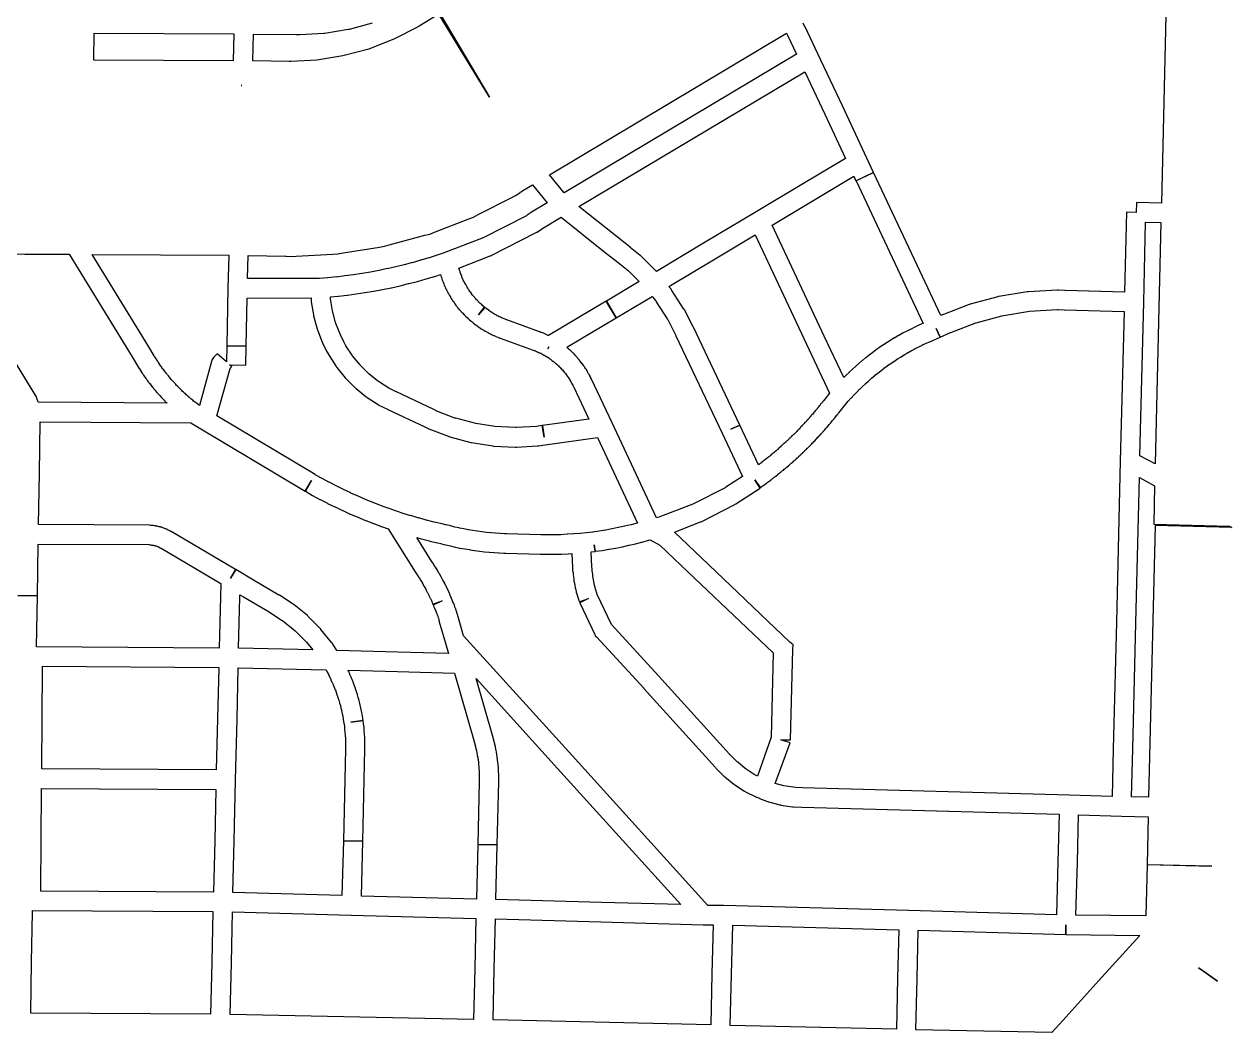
# Model space of a CAD drawing. Extents: x 0 to 1129, y 203 to 1017.
# Drawn here: x 196.5 to 266.6, y 588.2 to 646.6 of the extents above; entities that cross this region are included whole.
import ezdxf

# ---------------------------------------------------------------- set-up
doc = ezdxf.new("R2010")
doc.units = 0
doc.layers.get('0').update_dxf_attribs({"linetype": 'CONTINUOUS'})

msp = doc.modelspace()

# ---------------------------------------------------------------- linework, layer by layer
at = {"color": 1}
for points in [[(262.925154, 652.166336), (262.55122, 636.206692), (261.097776, 636.241958), (261.083778, 635.67047), (260.512289, 635.691693), (260.406444, 631.042093), (256.956289, 631.133804), (256.942065, 631.133804), (256.554021, 631.155027), (256.525799, 631.155027), (256.49051, 631.155027), (256.49051, 631.148028), (254.825398, 631.063361), (254.790132, 631.056362), (254.76191, 631.056362), (253.11091, 630.788274), (253.075621, 630.781274), (253.054398, 630.774275), (251.438664, 630.343898), (251.410442, 630.3299), (251.38222, 630.3229), (249.900575, 629.751412), (249.893576, 629.744413), (249.886577, 629.744413), (249.752533, 629.680901), (248.524866, 632.270279), (245.836711, 637.978235), (244.827755, 637.498457), (247.515911, 631.783457), (248.715378, 629.222279), (248.644799, 629.194057), (248.433155, 629.095302), (248.426156, 629.095302), (248.200378, 628.989457), (248.193379, 628.989457), (247.974668, 628.876568), (247.967669, 628.876568), (247.741892, 628.763679), (247.734892, 628.763679), (247.516159, 628.65079), (247.516159, 628.636792), (247.50916, 628.636792), (247.297493, 628.516836), (247.283495, 628.516836), (247.071828, 628.389859), (247.064829, 628.389859), (247.064829, 628.38286), (246.853185, 628.262904), (246.846186, 628.248906), (246.634519, 628.121883), (246.422853, 627.987839), (246.422853, 627.98084), (246.415854, 627.98084), (246.211254, 627.839729), (246.204255, 627.839729), (245.999632, 627.698618), (245.999632, 627.684619), (245.79501, 627.543508), (245.79501, 627.536509), (245.788011, 627.536509), (245.590455, 627.388331), (245.583456, 627.388331), (245.583456, 627.381332), (245.392945, 627.22611), (245.378946, 627.22611), (245.195502, 627.070888), (245.188503, 627.063889), (245.181504, 627.063889), (244.991015, 626.901599), (244.991015, 626.8946), (244.800504, 626.732311), (244.800504, 626.725312), (244.617059, 626.570067), (244.603061, 626.556069), (244.426684, 626.39378), (244.419684, 626.379782), (244.243284, 626.217515), (244.236285, 626.203291), (244.116352, 626.083358), (242.980396, 628.489291), (239.946507, 634.938092), (242.366574, 636.384469), (244.694885, 637.767358), (244.814841, 637.506314), (245.837908, 637.979025), (245.449841, 638.818625), (244.031685, 641.852536), (242.598222, 644.877778), (241.864444, 646.444111), (241.857445, 646.444111), (241.758645, 646.655778)], [(220.655444, 647.213268), (223.548222, 642.359046), (220.613111, 647.185046), (219.470111, 646.47949), (219.385444, 646.437135), (219.364289, 646.415911), (218.030789, 645.738578), (216.549122, 645.152978), (215.039234, 644.7508), (213.522289, 644.503867), (212.033567, 644.426245), (211.927734, 644.426245), (209.804011, 644.461511), (209.839289, 646.0208), (212.351067, 646.006802), (212.379289, 646.006802), (212.485122, 646.006802), (212.513345, 645.992804), (212.5345, 646.006802), (213.924444, 646.077358), (213.959722, 646.077358), (213.980878, 646.084357), (215.349655, 646.303068), (215.384933, 646.303068), (215.413155, 646.310067), (216.753711, 646.684)], [(200.603556, 646.077154), (208.710389, 646.027777), (208.675111, 644.468488), (200.582389, 644.517865), (200.603556, 646.077154)], [(240.792, 646.077154), (240.848444, 645.964266), (241.363489, 644.856532), (227.873266, 636.813199), (227.0266, 637.857421), (240.792, 646.077154)], [(241.850333, 643.833714), (243.007444, 641.364269), (244.213933, 638.803114), (241.779778, 637.349647), (238.929333, 635.649269), (236.057711, 633.941825), (233.235489, 632.241425), (232.346511, 633.12338), (232.325288, 633.151602), (232.297066, 633.172826), (231.71851, 633.638515), (231.71851, 633.645514), (230.878911, 634.301669), (228.734022, 636.009136), (241.850333, 643.833714)], [(209.133722, 643.043604), (209.161944, 643.043604), (209.161944, 643.036605), (209.133722, 643.036605), (209.133722, 643.043604)], [(226.045889, 637.272453), (226.892556, 636.235298), (225.975333, 635.677898), (225.968334, 635.670899), (225.961335, 635.656675), (225.728502, 635.508519), (225.686168, 635.480297), (223.181446, 634.196186), (223.174402, 634.196186), (220.86018, 633.307186), (220.514458, 633.180186), (220.507413, 633.180186), (220.041747, 633.032008), (220.034702, 633.032008), (219.554925, 632.890897), (219.54788, 632.890897), (219.082214, 632.749786), (219.082214, 632.756785), (218.59538, 632.622741), (218.588336, 632.622741), (218.108558, 632.509852), (218.101514, 632.509852), (217.614681, 632.396963), (217.614681, 632.403962), (217.134903, 632.298117), (217.120792, 632.298117), (216.641014, 632.199362), (216.641014, 632.206361), (216.147125, 632.121695), (216.133014, 632.121695), (215.653236, 632.044072), (215.653236, 632.051071), (215.159347, 631.980516), (215.145236, 631.980516), (214.665458, 631.917027), (214.665458, 631.924026), (214.157458, 631.874626), (214.150414, 631.874626), (213.684747, 631.839359), (209.507859, 631.825361), (209.536081, 633.172961), (211.709192, 633.137695), (211.765636, 633.137695), (212.026692, 633.116471), (212.323025, 633.137695), (214.460859, 633.250583), (214.750136, 633.264582), (215.04647, 633.321026), (217.156081, 633.652626), (217.445359, 633.702026), (217.727581, 633.779649), (219.794859, 634.344093), (220.084136, 634.414626), (220.359303, 634.527515), (222.34897, 635.296582), (222.624136, 635.402404), (222.892247, 635.543515), (224.797247, 636.510137), (225.051247, 636.651248), (225.298192, 636.813515), (225.33347, 636.841737), (225.375803, 636.86296), (225.481636, 636.933516), (226.045889, 637.272453)], [(227.703933, 635.389015), (230.1734, 633.420504), (231.013, 632.757282), (231.019999, 632.757282), (231.591488, 632.291615), (232.240599, 631.649548), (230.335599, 630.513615), (230.90711, 629.547015), (232.981421, 630.781726), (233.19311, 630.527726), (233.228377, 630.471282), (233.863377, 629.497615), (233.891599, 629.448215), (234.357266, 628.523948), (234.364265, 628.50995), (237.052443, 622.844328), (238.223665, 620.339617), (237.264109, 619.711661), (237.221776, 619.683439), (235.394398, 618.752105), (235.387399, 618.752105), (235.345066, 618.723883), (233.383622, 617.96895), (233.376622, 617.96895), (233.249645, 617.933661), (232.057245, 620.473661), (230.660245, 623.451128), (229.4608, 625.991128), (229.432578, 626.054617), (229.425579, 626.061616), (229.425579, 626.07584), (229.390313, 626.146373), (229.390313, 626.153372), (229.383313, 626.153372), (229.348024, 626.223927), (229.348024, 626.230927), (229.298647, 626.301505), (229.263358, 626.372038), (229.256359, 626.379037), (229.256359, 626.393035), (229.214048, 626.463591), (229.178759, 626.534146), (229.17176, 626.534146), (229.17176, 626.541145), (229.122382, 626.604657), (229.122382, 626.611656), (229.080049, 626.675144), (229.080049, 626.682143), (229.07305, 626.682143), (229.030694, 626.752722), (229.030694, 626.759721), (229.016695, 626.759721), (228.97434, 626.830276), (228.96734, 626.837275), (228.925007, 626.900764), (228.911009, 626.900764), (228.911009, 626.907763), (228.819298, 627.034786), (228.819298, 627.041785), (228.805074, 627.041785), (228.755696, 627.11234), (228.699252, 627.175852), (228.692253, 627.182851), (228.642875, 627.24634), (228.586431, 627.309851), (228.579432, 627.31685), (228.522987, 627.366228), (228.522987, 627.380226), (228.515988, 627.387225), (228.466588, 627.436625), (228.45259, 627.450623), (228.40319, 627.500001), (228.39619, 627.507), (228.34679, 627.556378), (228.339791, 627.563377), (228.332792, 627.570376), (228.325793, 627.577375), (228.269348, 627.626775), (228.269348, 627.633774), (228.262349, 627.633774), (228.205905, 627.683174), (228.198906, 627.690174), (228.135394, 627.746618), (228.128395, 627.753617), (228.079018, 627.795973), (228.072019, 627.809971), (228.036752, 627.838193), (230.908375, 629.54566), (230.322752, 630.51226), (226.978419, 628.515527), (226.964421, 628.522526), (226.957422, 628.529525), (226.943198, 628.529525), (226.872665, 628.564791), (226.802086, 628.600058), (226.795087, 628.600058), (226.788088, 628.600058), (226.71751, 628.635347), (226.710511, 628.635347), (226.639955, 628.670636), (226.632956, 628.670636), (226.618958, 628.670636), (226.54838, 628.698858), (226.541381, 628.705857), (226.527383, 628.705857), (226.463871, 628.73408), (226.456872, 628.73408), (224.551872, 629.432591), (224.537761, 629.43959), (224.530717, 629.43959), (224.502495, 629.446589), (224.460161, 629.467812), (224.453117, 629.467812), (224.396673, 629.48181), (224.396673, 629.495809), (224.269673, 629.545209), (224.24145, 629.552208), (224.199117, 629.58043), (224.185006, 629.58043), (224.128561, 629.608652), (224.11445, 629.615652), (224.065061, 629.643874), (224.058017, 629.643874), (224.001573, 629.672096), (223.987462, 629.679095), (223.867517, 629.742606), (223.860473, 629.749606), (223.811084, 629.777828), (223.796973, 629.784827), (223.747584, 629.820116), (223.684084, 629.855405), (223.67704, 629.862404), (223.620595, 629.897671), (223.613551, 629.90467), (223.564162, 629.939959), (223.507718, 629.975225), (223.500673, 629.989223), (223.444229, 630.024513), (223.437185, 630.031512), (223.394851, 630.066778), (223.387807, 630.073777), (223.331363, 630.116111), (223.331363, 630.109111), (223.267863, 630.165556), (223.267863, 630.158557), (222.915085, 629.721112), (223.260807, 630.165624), (223.253763, 630.172623), (223.253763, 630.179622), (223.246719, 630.179622), (223.190274, 630.229022), (223.18323, 630.236021), (223.140897, 630.278377), (223.126785, 630.278377), (223.077397, 630.334822), (223.070352, 630.334822), (223.020963, 630.384199), (223.013919, 630.384199), (222.96453, 630.426532), (222.950419, 630.440531), (222.908086, 630.482864), (222.901042, 630.489863), (222.802264, 630.595708), (222.795219, 630.602707), (222.752886, 630.659151), (222.696442, 630.708551), (222.696442, 630.72255), (222.654108, 630.771927), (222.647064, 630.778926), (222.597675, 630.82126), (222.590631, 630.835258), (222.548298, 630.891702), (222.505964, 630.94108), (222.513009, 630.948079), (222.456564, 631.01159), (222.456564, 631.01859), (222.414231, 631.06799), (222.407186, 631.081988), (222.371909, 631.131388), (222.364864, 631.152611), (222.329587, 631.201989), (222.294309, 631.2655), (222.280198, 631.272499), (222.24492, 631.328944), (222.24492, 631.335943), (222.202587, 631.399454), (222.202587, 631.406453), (222.167309, 631.476986), (222.160265, 631.476986), (222.132042, 631.526386), (222.132042, 631.540385), (222.096765, 631.596829), (222.096765, 631.610827), (222.061487, 631.667272), (222.061487, 631.68127), (222.026209, 631.737714), (222.026209, 631.751713), (221.997987, 631.801113), (221.990943, 631.822336), (221.96272, 631.87878), (221.941565, 631.949336), (221.941565, 631.963334), (221.913343, 632.019778), (221.906298, 632.033777), (221.885143, 632.090221), (221.878099, 632.104219), (221.856943, 632.160664), (221.849899, 632.174662), (221.835788, 632.245218), (221.807566, 632.322817), (221.772288, 632.435706), (223.592621, 633.141262), (223.627899, 633.148261), (223.649055, 633.169484), (226.252566, 634.502995), (226.280788, 634.516994), (226.30901, 634.530992), (226.56301, 634.700325), (226.577009, 634.707324), (227.703933, 635.389015)], [(261.627044, 635.099681), (262.523111, 635.078458), (262.184444, 621.066102), (261.295444, 621.54588), (261.521222, 630.457058), (261.627044, 635.099681)], [(238.971667, 634.358994), (241.956155, 628.016061), (243.289667, 625.172684), (242.943933, 624.74935), (242.936934, 624.742351), (242.929935, 624.735352), (242.894646, 624.685974), (242.887647, 624.678975), (242.85238, 624.636665), (242.817114, 624.594309), (242.817114, 624.58031), (242.80289, 624.58031), (242.767623, 624.53091), (242.732357, 624.495644), (242.732357, 624.488645), (242.697068, 624.439267), (242.690069, 624.432268), (242.647758, 624.38289), (242.654757, 624.38289), (242.57009, 624.28409), (242.577089, 624.28409), (242.485378, 624.185335), (242.450112, 624.142979), (242.407756, 624.086534), (242.37249, 624.044224), (242.287823, 623.938379), (242.238423, 623.896046), (242.203156, 623.853712), (242.160823, 623.804312), (242.11849, 623.754935), (242.11849, 623.747935), (242.083223, 623.712669), (242.076224, 623.698671), (242.040935, 623.663382), (242.040935, 623.656383), (242.026937, 623.656383), (241.991648, 623.621116), (241.984649, 623.606892), (241.949382, 623.571626), (241.949382, 623.557627), (241.899982, 623.50825), (241.87176, 623.472961), (241.864761, 623.465962), (241.850762, 623.465962), (241.815473, 623.416584), (241.780207, 623.374251), (241.773208, 623.367252), (241.737919, 623.331962), (241.730919, 623.331962), (241.695653, 623.289629), (241.688654, 623.275631), (241.603987, 623.198031), (241.603987, 623.191032), (241.561631, 623.148699), (241.512254, 623.092254), (241.476965, 623.056988), (241.462966, 623.049989), (241.427677, 623.0147), (241.420678, 623.0077), (241.385412, 622.9583), (241.378413, 622.951301), (241.209079, 622.781968), (241.20208, 622.781968), (241.159747, 622.739634), (241.159747, 622.732635), (241.110347, 622.690325), (241.103348, 622.690325), (241.061014, 622.640924), (241.025725, 622.605658), (241.025725, 622.598659), (240.983414, 622.56337), (240.96919, 622.556371), (240.933924, 622.521104), (240.926925, 622.514105), (240.884569, 622.478816), (240.884569, 622.464818), (240.87757, 622.464818), (240.842303, 622.429529), (240.828079, 622.41553), (240.792813, 622.387308), (240.743413, 622.344975), (240.743413, 622.337976), (240.686968, 622.295665), (240.651702, 622.260376), (240.644703, 622.246378), (240.602347, 622.211111), (240.560036, 622.168755), (240.510636, 622.133489), (240.503637, 622.12649), (240.461281, 622.091201), (240.41897, 622.048867), (240.362526, 621.999467), (240.362526, 621.992468), (240.32017, 621.957202), (240.277859, 621.914846), (240.263635, 621.914846), (240.221324, 621.872535), (240.178968, 621.837246), (240.080213, 621.752579), (240.044924, 621.71729), (240.037925, 621.71729), (239.995614, 621.682024), (239.98139, 621.675025), (239.98139, 621.668025), (239.932012, 621.625692), (239.925013, 621.625692), (239.875636, 621.576292), (239.840347, 621.555069), (239.833348, 621.541071), (239.791014, 621.505804), (239.741637, 621.463448), (239.727413, 621.463448), (239.685102, 621.428182), (239.586302, 621.343515), (239.586302, 621.350514), (239.480479, 621.258803), (239.438146, 621.223537), (239.388746, 621.188248), (239.388746, 621.181249), (239.339368, 621.145982), (239.332369, 621.138983), (239.290058, 621.110761), (239.247703, 621.075472), (239.233704, 621.068473), (239.191348, 621.033206), (239.184349, 621.033206), (239.156127, 621.011983), (238.076638, 623.319161), (237.561572, 623.079272), (238.076638, 623.326205), (235.381394, 629.013006), (235.374394, 629.020005), (235.374394, 629.027004), (234.866394, 630.014782), (234.852396, 630.043004), (234.831173, 630.057228), (234.139706, 631.136716), (234.118483, 631.164939), (234.104485, 631.193161), (233.963374, 631.369538), (236.644485, 632.971161), (238.971667, 634.358994)], [(194.549889, 633.257266), (196.574833, 633.236043), (196.948778, 633.236043), (196.948778, 633.250042), (199.150111, 633.236043), (202.797833, 627.281154), (203.115333, 626.759043), (203.150611, 626.695555), (203.157655, 626.688556), (203.192933, 626.625044), (203.207044, 626.618045), (203.242322, 626.568645), (203.242322, 626.554647), (203.284655, 626.498202), (203.284655, 626.483978), (203.326989, 626.427534), (203.326989, 626.413536), (203.334033, 626.413536), (203.369311, 626.357091), (203.4187, 626.29358), (203.461033, 626.223024), (203.503366, 626.159536), (203.5457, 626.096024), (203.559811, 626.096024), (203.559811, 626.089025), (203.602144, 626.025537), (203.602144, 626.018537), (203.609188, 626.018537), (203.651522, 625.955026), (203.665633, 625.948027), (203.686788, 625.912761), (203.686788, 625.905761), (203.700899, 625.898762), (203.743233, 625.835251), (203.750277, 625.835251), (203.750277, 625.828252), (203.79261, 625.764763), (203.806721, 625.764763), (203.806721, 625.757764), (203.820832, 625.736541), (203.827877, 625.729542), (203.827877, 625.722543), (203.841988, 625.722543), (203.841988, 625.708545), (203.884321, 625.6521), (203.891365, 625.6521), (203.891365, 625.637876), (203.933699, 625.588498), (203.94781, 625.581499), (203.990143, 625.525055), (203.990143, 625.518056), (203.997187, 625.511057), (204.039521, 625.461657), (204.039521, 625.454657), (204.08891, 625.412302), (204.074799, 625.412302), (204.138299, 625.341769), (204.138299, 625.334769), (204.237076, 625.214814), (204.244121, 625.214814), (204.300565, 625.158369), (204.349954, 625.094881), (204.406398, 625.031392), (204.512232, 624.925547), (204.512232, 624.918548), (204.561621, 624.862104), (204.618065, 624.812703), (204.618065, 624.805704), (204.667454, 624.763348), (204.674498, 624.74935), (204.674498, 624.742351), (204.695654, 624.728353), (204.709765, 624.70713), (204.78032, 624.636597), (204.794431, 624.629598), (204.829709, 624.594309), (197.343765, 624.643709), (197.273209, 624.883598), (197.252054, 624.961198), (197.20972, 625.024709), (195.445832, 627.903375)], [(200.476556, 633.230105), (208.407, 633.187795), (208.364667, 631.268684), (208.301167, 627.931394), (209.430056, 627.917396), (209.4865, 630.697285), (213.197722, 630.711283), (213.204766, 630.534906), (213.204766, 630.499617), (213.204766, 630.471394), (213.331766, 629.716461), (213.338811, 629.688239), (213.338811, 629.660017), (213.543422, 628.919172), (213.550466, 628.883883), (213.55751, 628.855661), (213.832677, 628.143061), (213.846788, 628.114839), (213.860899, 628.093616), (214.093733, 627.620905), (214.213677, 627.409238), (214.220721, 627.388015), (214.234832, 627.359793), (214.65111, 626.717749), (214.672266, 626.689526), (214.686377, 626.668303), (215.17321, 626.06857), (215.187321, 626.054572), (215.208477, 626.026349), (215.751754, 625.490127), (215.77291, 625.476129), (215.801132, 625.447907), (216.386743, 624.968129), (216.414965, 624.954131), (216.443187, 624.932908), (217.085243, 624.523708), (217.106398, 624.502485), (217.127554, 624.488487), (217.635554, 624.241553), (217.642598, 624.227329), (217.649642, 624.227329), (219.801587, 623.218396), (219.822742, 623.204398), (219.977964, 623.126776), (220.006187, 623.112777), (220.034409, 623.098553), (221.198575, 622.661132), (221.219731, 622.639908), (221.247953, 622.632909), (222.461509, 622.315398), (222.482664, 622.308399), (222.510886, 622.308399), (223.738553, 622.110843), (223.773831, 622.103844), (223.802053, 622.103844), (225.043831, 622.040356), (225.072053, 622.040356), (225.107331, 622.040356), (226.342064, 622.110889), (226.377331, 622.110889), (226.398554, 622.125113), (226.772487, 622.181557), (229.813443, 622.597823), (231.026998, 619.994312), (232.141776, 617.630712), (232.127778, 617.623713), (232.11378, 617.623713), (231.761002, 617.532002), (231.754003, 617.532002), (231.394158, 617.447336), (231.387159, 617.447336), (231.034359, 617.369713), (231.02036, 617.369713), (230.660516, 617.29918), (230.653517, 617.29918), (230.293672, 617.228602), (230.279674, 617.228602), (229.919852, 617.165113), (229.912853, 617.165113), (229.538897, 617.108669), (229.517674, 617.108669), (229.179007, 617.066336), (229.172008, 617.066336), (228.819253, 617.024002), (228.819253, 617.031001), (228.452364, 617.009778), (228.445365, 617.009778), (228.078476, 616.981556), (228.064478, 616.981556), (227.690545, 616.960333), (227.676321, 616.960333), (227.309432, 616.953334), (227.288209, 616.953334), (226.92132, 616.953334), (226.914321, 616.953334), (226.533343, 616.960333), (226.526344, 616.960333), (224.536666, 617.016777), (224.430833, 617.016777), (224.423788, 617.016777), (224.169788, 617.030776), (224.162744, 617.030776), (223.901689, 617.051999), (223.894644, 617.051999), (223.640644, 617.065997), (223.6336, 617.065997), (223.372545, 617.094219), (223.3655, 617.094219), (223.1115, 617.122441), (223.104456, 617.122441), (222.8434, 617.15773), (222.836356, 617.15773), (222.582356, 617.200041), (222.575312, 617.200041), (222.328367, 617.242397), (222.307212, 617.242397), (222.060268, 617.291775), (222.053223, 617.291775), (221.806279, 617.341152), (221.785124, 617.348151), (221.538179, 617.404596), (221.531135, 617.404596), (221.28419, 617.468107), (221.277146, 617.468107), (221.023146, 617.53864), (221.001991, 617.53864), (220.994946, 617.53864), (220.790335, 617.58804), (220.790335, 617.581041), (220.33878, 617.69393), (220.331736, 617.69393), (219.894291, 617.806819), (219.88018, 617.806819), (219.43568, 617.933796), (219.43568, 617.926797), (218.984124, 618.067908), (218.984124, 618.05391), (218.539624, 618.195021), (218.53258, 618.195021), (218.208025, 618.314977), (218.101333, 618.348889), (218.094289, 618.348889), (217.656845, 618.497044), (217.6498, 618.497044), (217.219411, 618.652289), (217.212367, 618.652289), (216.789034, 618.828667), (216.774923, 618.828667), (216.351589, 619.005044), (216.344545, 619.005044), (215.921212, 619.195556), (215.914168, 619.195556), (215.49789, 619.379), (215.490846, 619.385999), (215.074568, 619.583555), (215.067523, 619.590554), (214.651246, 619.795154), (214.644201, 619.795154), (214.234979, 620.006843), (214.227935, 620.006843), (213.832824, 620.225554), (213.82578, 620.225554), (213.423613, 620.444265), (213.430657, 620.451264), (207.729768, 623.859086), (208.491768, 626.603708), (208.58349, 626.723664), (208.45649, 626.829486), (209.401935, 626.808263), (209.430157, 627.901863), (208.301268, 627.930085), (208.280113, 626.991685), (207.736835, 627.464418), (207.532224, 627.238641), (207.454613, 627.139863), (207.419335, 627.012863), (206.720835, 624.451685), (206.657335, 624.494041), (206.63618, 624.515264), (206.544458, 624.585819), (206.537413, 624.585819), (206.480969, 624.628153), (206.438635, 624.670486), (206.431591, 624.670486), (206.375147, 624.712819), (206.325758, 624.762197), (206.318714, 624.762197), (206.269325, 624.804553), (206.26228, 624.804553), (206.212892, 624.846864), (206.156447, 624.903308), (206.149403, 624.903308), (206.121181, 624.924531), (206.114136, 624.938529), (206.050636, 624.987907), (206.001247, 625.044351), (205.944803, 625.086707), (205.937759, 625.086707), (205.895425, 625.129018), (205.895425, 625.136017), (205.838981, 625.185395), (205.789592, 625.234795), (205.733148, 625.277128), (205.690814, 625.326506), (205.676703, 625.34073), (205.641425, 625.375996), (205.627314, 625.382996), (205.584981, 625.432396), (205.577937, 625.439395), (205.556781, 625.453619), (205.549737, 625.467617), (205.535626, 625.481841), (205.514471, 625.503064), (205.507426, 625.510063), (205.486271, 625.524062), (205.479227, 625.538286), (205.436893, 625.580596), (205.436893, 625.587595), (205.429849, 625.587595), (205.38046, 625.629929), (205.338127, 625.686373), (205.338127, 625.693372), (205.239349, 625.792173), (205.239349, 625.799172), (205.197016, 625.841505), (205.189971, 625.848504), (205.147638, 625.897882), (205.098249, 625.947259), (205.098249, 625.954258), (205.013583, 626.053036), (205.006538, 626.060035), (204.950094, 626.123547), (204.950094, 626.130546), (204.907761, 626.18699), (204.872483, 626.222257), (204.865438, 626.236255), (204.830161, 626.285633), (204.780772, 626.335033), (204.773728, 626.342032), (204.73845, 626.391432), (204.731406, 626.398431), (204.724361, 626.412655), (204.724361, 626.426653), (204.71025, 626.426653), (204.696139, 626.447876), (204.689095, 626.461875), (204.639706, 626.511252), (204.653817, 626.511252), (204.604428, 626.553608), (204.597384, 626.574831), (204.569162, 626.61012), (204.569162, 626.617119), (204.512717, 626.687675), (204.519761, 626.687675), (204.477428, 626.744119), (204.477428, 626.751119), (204.428039, 626.800496), (204.392761, 626.864007), (204.350428, 626.920452), (204.350428, 626.927451), (204.31515, 626.976851), (204.31515, 626.990849), (204.308106, 626.990849), (204.272444, 627.041333), (204.272444, 627.048332), (204.230111, 627.104777), (204.237155, 627.104777), (204.194822, 627.154177), (204.194822, 627.168175), (204.159544, 627.217553), (204.159544, 627.224552), (204.124266, 627.280996), (204.110155, 627.287996), (204.074878, 627.351484), (203.764433, 627.859484), (203.771477, 627.866483), (200.476556, 633.230105)], [(220.704833, 632.058906), (220.725989, 631.981283), (220.754211, 631.903661), (220.754211, 631.896662), (220.782433, 631.804951), (220.789477, 631.804951), (220.789477, 631.797952), (220.8177, 631.720352), (220.8177, 631.706128), (220.852977, 631.628528), (220.852977, 631.621529), (220.888255, 631.529818), (220.888255, 631.522819), (220.923533, 631.445197), (220.958811, 631.367574), (220.965855, 631.353576), (220.965855, 631.346577), (221.001133, 631.268977), (221.001133, 631.261978), (221.050522, 631.191422), (221.050522, 631.177424), (221.085799, 631.099824), (221.092844, 631.092825), (221.135177, 631.015225), (221.135177, 631.001001), (221.17751, 630.923402), (221.184555, 630.916402), (221.219832, 630.84587), (221.233944, 630.83887), (221.276277, 630.768315), (221.276277, 630.754317), (221.31861, 630.676717), (221.325654, 630.676717), (221.325654, 630.669718), (221.375043, 630.599162), (221.382088, 630.599162), (221.382088, 630.592163), (221.424421, 630.521585), (221.431465, 630.507587), (221.48791, 630.437009), (221.48791, 630.430009), (221.537299, 630.359454), (221.537299, 630.352455), (221.593743, 630.281922), (221.600787, 630.281922), (221.600787, 630.274923), (221.657232, 630.204367), (221.664276, 630.204367), (221.713665, 630.133812), (221.713665, 630.119813), (221.777165, 630.049258), (221.784209, 630.042259), (221.840654, 629.97877), (221.840654, 629.971771), (221.847698, 629.971771), (221.904142, 629.90826), (221.904142, 629.90126), (221.911187, 629.90126), (221.960575, 629.837772), (221.974687, 629.830773), (221.981731, 629.830773), (222.09462, 629.696706), (222.101664, 629.696706), (222.115775, 629.689707), (222.17222, 629.633262), (222.17222, 629.619038), (222.242775, 629.569661), (222.242775, 629.562662), (222.313331, 629.499173), (222.327442, 629.492174), (222.383886, 629.435729), (222.454442, 629.372218), (222.468553, 629.365219), (222.539108, 629.315841), (222.539108, 629.301843), (222.55322, 629.294844), (222.61672, 629.238399), (222.623764, 629.238399), (222.687264, 629.188999), (222.694308, 629.182), (222.764864, 629.125556), (222.771908, 629.118557), (222.835408, 629.076223), (222.842452, 629.076223), (222.842452, 629.062225), (222.913008, 629.019892), (222.913008, 629.012893), (222.983563, 628.970537), (222.997674, 628.970537), (222.997674, 628.956538), (223.06823, 628.914183), (223.075274, 628.914183), (223.14583, 628.871872), (223.14583, 628.864873), (223.216385, 628.829584), (223.22343, 628.815585), (223.230474, 628.815585), (223.301029, 628.77323), (223.315141, 628.76623), (223.456252, 628.688608), (223.463296, 628.688608), (223.47034, 628.67461), (223.540896, 628.639321), (223.54794, 628.639321), (223.632607, 628.596987), (223.639651, 628.596987), (223.710206, 628.561721), (223.787818, 628.526432), (223.794862, 628.519433), (223.808973, 628.519433), (223.95714, 628.455944), (223.964184, 628.448945), (223.971228, 628.448945), (224.041784, 628.420723), (224.055895, 628.420723), (224.055895, 628.413724), (224.133506, 628.385501), (224.14055, 628.385501), (224.147594, 628.378502), (224.161706, 628.378502), (224.175817, 628.371503), (226.073772, 627.680059), (226.080772, 627.67306), (226.14426, 627.651836), (226.158258, 627.644837), (226.193548, 627.637838), (226.214771, 627.630839), (226.264148, 627.602617), (226.271147, 627.602617), (226.327592, 627.581394), (226.327592, 627.574395), (226.398147, 627.546172), (226.447548, 627.524949), (226.468771, 627.510951), (226.518148, 627.489728), (226.58166, 627.461506), (226.588659, 627.454507), (226.645103, 627.419218), (226.645103, 627.426217), (226.694481, 627.390928), (226.708479, 627.390928), (226.715478, 627.383929), (226.764878, 627.355706), (226.778876, 627.341708), (226.828254, 627.313486), (226.828254, 627.320485), (226.884698, 627.285196), (226.891698, 627.271198), (226.948142, 627.242975), (226.955141, 627.242975), (227.004519, 627.200642), (227.06803, 627.151265), (227.06803, 627.158264), (227.110341, 627.122997), (227.124565, 627.115998), (227.173942, 627.080709), (227.230387, 627.038398), (227.237386, 627.031399), (227.286764, 626.989066), (227.336141, 626.946732), (227.350365, 626.939733), (227.385632, 626.904467), (227.392631, 626.897468), (227.449075, 626.855112), (227.491431, 626.819845), (227.49843, 626.805847), (227.526652, 626.784624), (227.533652, 626.7704), (227.547876, 626.763401), (227.554875, 626.756402), (227.597208, 626.714046), (227.604207, 626.700048), (227.653585, 626.664759), (227.653585, 626.657759), (227.695918, 626.615449), (227.702917, 626.60845), (227.738206, 626.559072), (227.794651, 626.509672), (227.794651, 626.502673), (227.836984, 626.453273), (227.836984, 626.446273), (227.879317, 626.403918), (227.886316, 626.396918), (227.921583, 626.347518), (227.935581, 626.340519), (228.013181, 626.234674), (228.02018, 626.227675), (228.048402, 626.185342), (228.055401, 626.171344), (228.090668, 626.121944), (228.097667, 626.114945), (228.125889, 626.065544), (228.132888, 626.058545), (228.168177, 626.009145), (228.203444, 625.952701), (228.217442, 625.938702), (228.238665, 625.889302), (228.238665, 625.882303), (228.273954, 625.832903), (228.287953, 625.818905), (228.309176, 625.769527), (228.309176, 625.762528), (228.344442, 625.706084), (228.344442, 625.699084), (228.379709, 625.635596), (228.407931, 625.586196), (228.41493, 625.564972), (228.436153, 625.522639), (229.311042, 623.667017), (226.622887, 623.300128), (226.714598, 622.629861), (226.601709, 623.300128), (226.277176, 623.243683), (226.270177, 623.243683), (225.091887, 623.17315), (225.042499, 623.17315), (223.857165, 623.236639), (223.850121, 623.236639), (222.749454, 623.413017), (221.599399, 623.716417), (221.592354, 623.723416), (221.542966, 623.730415), (220.491688, 624.139637), (220.322354, 624.224304), (220.31531, 624.224304), (220.308266, 624.231303), (218.14221, 625.247303), (218.128099, 625.254302), (217.69771, 625.465969), (217.105044, 625.846969), (217.097999, 625.853968), (217.048611, 625.88219), (216.547666, 626.298457), (216.505333, 626.333746), (216.046722, 626.792346), (216.011444, 626.834679), (215.602222, 627.335612), (215.566944, 627.385012), (215.214166, 627.928279), (215.101277, 628.147012), (214.889611, 628.556234), (214.889611, 628.563234), (214.635611, 629.212345), (214.621499, 629.240567), (214.614455, 629.268789), (214.431011, 629.953167), (214.325177, 630.651678), (214.318133, 630.764567), (214.769689, 630.799833), (214.776733, 630.799833), (215.284733, 630.863322), (215.298844, 630.863322), (215.799789, 630.9339), (215.806833, 630.9339), (216.307777, 631.0115), (216.321888, 631.0115), (216.822833, 631.096167), (216.829877, 631.096167), (216.836921, 631.103166), (217.33081, 631.187833), (217.344921, 631.187833), (217.344921, 631.201831), (217.845866, 631.293564), (217.85291, 631.293564), (218.353854, 631.41352), (218.360899, 631.41352), (218.854788, 631.533453), (218.868899, 631.533453), (219.362788, 631.66752), (219.369832, 631.66752), (219.863721, 631.808631), (219.870765, 631.808631), (220.357598, 631.949742), (220.364643, 631.956741), (220.704833, 632.058906)], [(256.497667, 630.025845), (256.554111, 630.025845), (256.899845, 630.004622), (256.906844, 630.004622), (256.913843, 630.004622), (260.378132, 629.912911), (260.159398, 621.220466), (259.933621, 611.871844), (259.757243, 604.534066), (259.686687, 601.768288), (257.210199, 601.845888), (241.723243, 602.262177), (241.709245, 602.262177), (241.300023, 602.276175), (240.6368, 602.381997), (240.135867, 602.516064), (240.989578, 604.87262), (240.4604, 605.056064), (241.024845, 605.042066), (241.158911, 610.298466), (241.165911, 610.55951), (240.975422, 610.721799), (235.846044, 615.625399), (234.293822, 617.11411), (235.803688, 617.699733), (235.838977, 617.706732), (235.8672, 617.720956), (237.786311, 618.708734), (237.814533, 618.722732), (237.842755, 618.743955), (239.253866, 619.668244), (238.943422, 620.140955), (238.950421, 620.140955), (239.26791, 619.689399), (239.324354, 619.731733), (239.373754, 619.766999), (239.387753, 619.766999), (239.387753, 619.773998), (239.430108, 619.80222), (239.437108, 619.80922), (239.479441, 619.837442), (239.493439, 619.844441), (239.500438, 619.858439), (239.648616, 619.971328), (239.648616, 619.964329), (239.705061, 620.006685), (239.747394, 620.041951), (239.754393, 620.041951), (239.761392, 620.04895), (239.817837, 620.084239), (239.817837, 620.091239), (239.86017, 620.126505), (239.867169, 620.126505), (239.916569, 620.161772), (239.923568, 620.175996), (239.972969, 620.211262), (240.015302, 620.246529), (240.0293, 620.253528), (240.0787, 620.295861), (240.0787, 620.288862), (240.135145, 620.331173), (240.177455, 620.366462), (240.177455, 620.373461), (240.184455, 620.373461), (240.290277, 620.458127), (240.290277, 620.465127), (240.396121, 620.542749), (240.438455, 620.58506), (240.452453, 620.58506), (240.494786, 620.63446), (240.494786, 620.620462), (240.544164, 620.669839), (240.558388, 620.676838), (240.600698, 620.712127), (240.607698, 620.712127), (240.650031, 620.754438), (240.706475, 620.796794), (240.713474, 620.810792), (240.720474, 620.810792), (240.720474, 620.817791), (240.769851, 620.853081), (240.77685, 620.86008), (240.805073, 620.888302), (240.812072, 620.888302), (240.910827, 620.965924), (240.910827, 620.972923), (240.953183, 621.00819), (240.960182, 621.00819), (240.960182, 621.015189), (241.016626, 621.064567), (241.05896, 621.106922), (241.108337, 621.149233), (241.164782, 621.191589), (241.207138, 621.240967), (241.263582, 621.2833), (241.31296, 621.325633), (241.355293, 621.367967), (241.369291, 621.367967), (241.411625, 621.417367), (241.411625, 621.424366), (241.418624, 621.424366), (241.46098, 621.466699), (241.510357, 621.501988), (241.510357, 621.508988), (241.55269, 621.558388), (241.55969, 621.558388), (241.602046, 621.600698), (241.616044, 621.600698), (241.616044, 621.607698), (241.6584, 621.642987), (241.665399, 621.649986), (241.700665, 621.685252), (241.700665, 621.699476), (241.707664, 621.699476), (241.757042, 621.741787), (241.764041, 621.748786), (241.806374, 621.791119), (241.848708, 621.826386), (241.848708, 621.84061), (241.898085, 621.882921), (241.905084, 621.882921), (241.947418, 621.925277), (241.947418, 621.932276), (241.989751, 621.981676), (242.003749, 621.981676), (242.180127, 622.165098), (242.187126, 622.165098), (242.194125, 622.172097), (242.222347, 622.207386), (242.229346, 622.214385), (242.236346, 622.214385), (242.271635, 622.263785), (242.285633, 622.270784), (242.327966, 622.313118), (242.3703, 622.369562), (242.426744, 622.411895), (242.504366, 622.496562), (242.511366, 622.51056), (242.546632, 622.552894), (242.553631, 622.552894), (242.58892, 622.595227), (242.595919, 622.602226), (242.609918, 622.602226), (242.645207, 622.651604), (242.652206, 622.658603), (242.687472, 622.700914), (242.694471, 622.700914), (242.694471, 622.707913), (242.736805, 622.75729), (242.772071, 622.799646), (242.786295, 622.806645), (242.821562, 622.841912), (242.828561, 622.848911), (242.828561, 622.862909), (242.86385, 622.898176), (242.870849, 622.905175), (242.91316, 622.947508), (242.91316, 622.954507), (242.927384, 622.954507), (242.96265, 623.003907), (242.96265, 623.010906), (243.004983, 623.053262), (243.047317, 623.095573), (243.047317, 623.109797), (243.08965, 623.152108), (243.08965, 623.159107), (243.139028, 623.20144), (243.223694, 623.307285), (243.26605, 623.356663), (243.26605, 623.363662), (243.315428, 623.405972), (243.315428, 623.412972), (243.357761, 623.455305), (243.435384, 623.56115), (243.442383, 623.56115), (243.527049, 623.666972), (243.562316, 623.716349), (243.569315, 623.723348), (243.604604, 623.765682), (243.611603, 623.772681), (243.64687, 623.822081), (243.653869, 623.82908), (243.689158, 623.871436), (243.703156, 623.878435), (243.724379, 623.927835), (243.738377, 623.927835), (243.773666, 623.977213), (243.780666, 623.984212), (243.808888, 624.019478), (243.822886, 624.040702), (244.373219, 624.710968), (244.528442, 624.887368), (244.54244, 624.894367), (244.690595, 625.056656), (244.697594, 625.063655), (244.859861, 625.232989), (244.86686, 625.232989), (245.022082, 625.402322), (245.03608, 625.402322), (245.191303, 625.557544), (245.198302, 625.564543), (245.367635, 625.72681), (245.374634, 625.733809), (245.536901, 625.881964), (245.5439, 625.881964), (245.7203, 626.037187), (245.727299, 626.044186), (245.896632, 626.185297), (245.903631, 626.192296), (246.080032, 626.340451), (246.09403, 626.340451), (246.270407, 626.481562), (246.277407, 626.495786), (246.453807, 626.622764), (246.460806, 626.636988), (246.64425, 626.763965), (246.658249, 626.778189), (246.841693, 626.898122), (246.848692, 626.905122), (247.032114, 627.032144), (247.046338, 627.039143), (247.236827, 627.166143), (247.434382, 627.286099), (247.441381, 627.293098), (247.63187, 627.413031), (247.645868, 627.42003), (247.83638, 627.532919), (247.843379, 627.532919), (248.047978, 627.645808), (248.054978, 627.645808), (248.252533, 627.75163), (248.259532, 627.765854), (248.464132, 627.857565), (248.471131, 627.871563), (248.675754, 627.963297), (248.682753, 627.977295), (248.894397, 628.069029), (249.099019, 628.160762), (249.698753, 628.421806), (249.465908, 628.936851), (249.472907, 628.936851), (249.698685, 628.421806), (250.30544, 628.689918), (250.333662, 628.696917), (251.780063, 629.261361), (251.787062, 629.261361), (253.282839, 629.670561), (254.884439, 629.931628), (256.497667, 630.025845)], [(226.991333, 627.874002), (226.998332, 627.867003), (226.927799, 627.754114), (226.991333, 627.874002)], [(197.463833, 623.513623), (206.205667, 623.457179), (206.784222, 623.104401), (212.844944, 619.48489), (213.218889, 620.105779), (212.866111, 619.477846), (213.275333, 619.237957), (213.282378, 619.237957), (213.698655, 619.005112), (213.7057, 619.005112), (213.719811, 619.005112), (214.143144, 618.786401), (214.150188, 618.779402), (214.573522, 618.567758), (214.580566, 618.567758), (215.010955, 618.363135), (215.025066, 618.356136), (215.455455, 618.158581), (215.462499, 618.158581), (215.469543, 618.158581), (215.906988, 617.968092), (215.914032, 617.968092), (216.351477, 617.784648), (216.365588, 617.784648), (216.810088, 617.60827), (216.824199, 617.60827), (217.261643, 617.438937), (217.268687, 617.438937), (217.282799, 617.438937), (217.656743, 617.297826), (219.230132, 614.807203), (219.237176, 614.800204), (219.350065, 614.630871), (219.343021, 614.630871), (219.448854, 614.475671), (219.455898, 614.468672), (219.554676, 614.306406), (219.56172, 614.299406), (219.653443, 614.13714), (219.660487, 614.130141), (219.752209, 613.960807), (219.759253, 613.953808), (219.84392, 613.798609), (219.858031, 613.784385), (219.935642, 613.622118), (219.942687, 613.60812), (220.034409, 613.445831), (220.034409, 613.431833), (220.11202, 613.269544), (220.119064, 613.255545), (220.175509, 613.142657), (220.196664, 613.079145), (220.246053, 612.93099), (220.796386, 613.114434), (220.281331, 612.860434), (220.316608, 612.782834), (220.316608, 612.775835), (220.351886, 612.691169), (220.35893, 612.691169), (220.42243, 612.528902), (220.429475, 612.528902), (220.457697, 612.458324), (220.450653, 612.458324), (220.48593, 612.373657), (220.48593, 612.366658), (220.507086, 612.296103), (220.521197, 612.282105), (220.542352, 612.211549), (220.570575, 612.126882), (220.577619, 612.112884), (220.598774, 612.042329), (220.598774, 612.035329), (220.612885, 611.964796), (220.626996, 611.943573), (220.626996, 611.915351), (220.634041, 611.901353), (220.634041, 611.894354), (220.993874, 610.659643), (221.170263, 610.052865), (218.228096, 610.144576), (214.693263, 610.23631), (214.425152, 610.645532), (214.418108, 610.673754), (214.396952, 610.687752), (213.761952, 611.463863), (213.747841, 611.492086), (213.726686, 611.513309), (213.02113, 612.218864), (212.992908, 612.247086), (212.978797, 612.261085), (212.202686, 612.88904), (212.174463, 612.903039), (212.146241, 612.924262), (211.348963, 613.44635), (211.327808, 613.453349), (211.320764, 613.453349), (209.846153, 614.321171), (209.846153, 614.32817), (208.816042, 614.934948), (208.519708, 614.441059), (208.808986, 614.934948), (205.062486, 617.136282), (205.055442, 617.15028), (205.048398, 617.15028), (205.020175, 617.164278), (204.984898, 617.185501), (204.977853, 617.1925), (204.956698, 617.199499), (204.949654, 617.199499), (204.921431, 617.220722), (204.914387, 617.220722), (204.907343, 617.227722), (204.893232, 617.227722), (204.857954, 617.241946), (204.857954, 617.255944), (204.85091, 617.255944), (204.78741, 617.277167), (204.780365, 617.291165), (204.773321, 617.291165), (204.738043, 617.305163), (204.702766, 617.312162), (204.695721, 617.326386), (204.688677, 617.326386), (204.589899, 617.361653), (204.568744, 617.368652), (204.5617, 617.375651), (204.526422, 617.38265), (204.4982, 617.389649), (204.491155, 617.389649), (204.462933, 617.403648), (204.448822, 617.403648), (204.441778, 617.410647), (204.378278, 617.424645), (204.371234, 617.424645), (204.357122, 617.424645), (204.321845, 617.438869), (204.3148, 617.438869), (204.279523, 617.445868), (204.272478, 617.445868), (204.237201, 617.452867), (204.230156, 617.452867), (204.194878, 617.459866), (204.180767, 617.459866), (204.159612, 617.473865), (204.145501, 617.473865), (204.124346, 617.473865), (204.110234, 617.480864), (204.10319, 617.480864), (204.032635, 617.487863), (204.02559, 617.487863), (204.018546, 617.487863), (203.983268, 617.487863), (203.969157, 617.487863), (203.933879, 617.494862), (203.912724, 617.494862), (203.891569, 617.494862), (203.884524, 617.494862), (203.813969, 617.50886), (203.806925, 617.50886), (203.792813, 617.50886), (197.372258, 617.544149), (197.421647, 620.521594), (197.463833, 623.513623)], [(261.267222, 620.282179), (262.156222, 619.795334), (262.099778, 617.565779), (266.4954, 617.459957), (266.636511, 617.382357), (262.191489, 617.488179), (261.803444, 601.711957), (260.815667, 601.740179), (260.886222, 604.505957), (261.0626, 611.843734), (261.267222, 620.282179)], [(196.172667, 613.424359), (197.301556, 613.410361), (197.358, 616.416028), (203.7715, 616.380739), (203.785611, 616.380739), (203.842056, 616.37374), (203.8491, 616.37374), (203.863211, 616.37374), (203.884366, 616.37374), (203.891411, 616.37374), (203.898455, 616.37374), (203.933733, 616.359742), (203.954888, 616.359742), (203.961932, 616.359742), (203.968977, 616.352742), (203.997199, 616.352742), (204.004243, 616.352742), (204.018354, 616.352742), (204.032465, 616.345743), (204.03951, 616.345743), (204.053621, 616.345743), (204.067732, 616.338744), (204.088887, 616.338744), (204.102998, 616.338744), (204.13122, 616.32452), (204.145332, 616.317521), (204.159443, 616.317521), (204.180598, 616.310522), (204.194709, 616.310522), (204.194709, 616.303523), (204.229987, 616.289525), (204.27232, 616.275526), (204.286431, 616.268527), (204.300542, 616.268527), (204.307587, 616.268527), (204.314631, 616.254529), (204.321675, 616.24753), (204.356953, 616.240531), (204.363997, 616.240531), (204.378108, 616.233532), (204.385153, 616.219534), (204.392197, 616.219534), (204.413352, 616.212534), (204.420397, 616.205535), (204.448619, 616.184312), (204.46273, 616.177313), (204.483885, 616.170314), (207.948163, 614.131247), (207.934052, 613.355136), (207.856441, 610.377692), (197.258996, 610.448247), (197.30133, 613.404536), (196.172441, 613.425759)], [(219.321944, 616.789871), (219.590056, 616.712248), (219.5971, 616.712248), (220.069822, 616.599359), (220.069822, 616.59236), (220.076866, 616.59236), (220.535477, 616.486516), (220.542522, 616.486516), (220.725966, 616.444182), (220.754188, 616.430184), (221.001133, 616.37374), (221.008177, 616.37374), (221.276288, 616.310251), (221.276288, 616.303252), (221.283332, 616.303252), (221.551444, 616.239741), (221.558488, 616.239741), (221.565532, 616.239741), (221.833643, 616.183296), (221.840687, 616.183296), (222.115854, 616.133919), (222.122898, 616.133919), (222.398065, 616.091585), (222.405109, 616.091585), (222.405109, 616.077587), (222.680276, 616.042298), (222.68732, 616.042298), (222.962487, 615.999987), (222.969531, 615.999987), (223.251753, 615.971765), (223.52692, 615.950542), (223.533964, 615.950542), (223.541009, 615.950542), (223.816175, 615.92232), (223.82322, 615.92232), (224.098386, 615.901097), (224.10543, 615.901097), (224.380597, 615.894097), (224.387641, 615.894097), (224.387641, 615.887098), (224.50053, 615.887098), (226.497241, 615.830654), (226.50424, 615.830654), (226.899351, 615.823655), (226.91335, 615.823655), (227.308461, 615.823655), (227.31546, 615.823655), (227.710571, 615.830654), (227.724569, 615.830654), (228.11968, 615.851877), (228.126679, 615.851877), (228.324235, 615.865875), (228.373635, 615.040386), (228.373635, 615.033387), (228.373635, 614.913432), (228.373635, 614.906433), (228.380634, 614.793544), (228.394858, 614.786545), (228.394858, 614.772321), (228.401857, 614.652387), (228.415856, 614.525387), (228.415856, 614.518388), (228.437079, 614.398455), (228.451303, 614.271455), (228.451303, 614.264456), (228.472526, 614.151567), (228.472526, 614.137569), (228.500748, 614.017613), (228.500748, 614.010614), (228.521971, 613.890681), (228.521971, 613.883682), (228.550193, 613.770793), (228.550193, 613.763794), (228.578416, 613.643838), (228.578416, 613.636839), (228.585415, 613.62984), (228.613637, 613.516951), (228.613637, 613.502727), (228.648926, 613.396905), (228.648926, 613.389906), (228.684193, 613.277017), (228.684193, 613.270018), (228.691192, 613.25602), (228.726481, 613.150198), (228.726481, 613.143198), (228.754703, 613.065599), (229.297992, 613.24902), (228.782925, 612.99502), (229.657814, 611.17471), (229.686036, 611.097087), (229.749548, 611.033599), (232.515325, 608.027909), (232.508326, 608.02091), (236.649926, 603.455954), (236.66415, 603.441956), (236.66415, 603.434957), (236.685373, 603.413734), (237.158084, 602.941001), (237.186306, 602.919777), (237.20053, 602.905779), (237.729686, 602.475379), (237.757908, 602.454156), (237.779131, 602.439932), (238.350642, 602.073043), (238.378865, 602.059045), (238.407087, 602.037822), (239.00682, 601.734422), (239.028043, 601.720423), (239.056266, 601.713424), (239.211488, 601.65698), (239.211488, 601.649981), (239.691266, 601.466559), (239.719488, 601.45956), (239.74771, 601.452561), (240.396821, 601.283227), (240.432088, 601.276228), (240.46031, 601.26223), (241.130599, 601.156408), (241.158821, 601.156408), (241.180044, 601.156408), (241.666866, 601.135185), (241.673865, 601.135185), (256.610488, 600.733029), (256.539932, 597.960185), (256.455266, 594.898074), (247.896888, 595.137962), (237.137154, 595.427252), (236.219932, 595.44125), (228.338888, 604.147828), (222.045332, 611.090495), (221.727832, 612.191161), (221.720788, 612.212384), (221.706677, 612.233607), (221.706677, 612.247831), (221.706677, 612.254831), (221.685522, 612.353608), (221.671411, 612.360607), (221.650255, 612.459363), (221.650255, 612.466362), (221.614977, 612.551028), (221.614977, 612.565027), (221.586755, 612.649693), (221.586755, 612.656692), (221.579711, 612.670916), (221.544433, 612.755583), (221.544433, 612.762582), (221.509155, 612.86136), (221.473878, 612.960138), (221.473878, 612.967137), (221.459766, 612.967137), (221.382155, 613.150604), (221.382155, 613.157603), (221.339822, 613.256381), (221.332778, 613.26338), (221.2975, 613.355091), (221.248111, 613.496202), (221.241067, 613.524424), (221.219911, 613.552646), (221.1423, 613.743158), (221.135256, 613.743158), (221.135256, 613.750157), (221.043534, 613.940668), (221.036444, 613.946222), (220.951778, 614.129667), (220.944734, 614.136666), (220.845956, 614.313043), (220.845956, 614.327042), (220.747178, 614.510486), (220.740134, 614.510486), (220.740134, 614.517485), (220.641356, 614.693885), (220.634312, 614.700884), (220.528478, 614.877262), (220.528478, 614.89126), (220.521434, 614.89126), (220.415601, 615.06766), (220.415601, 615.07466), (220.40149, 615.07466), (220.295656, 615.251037), (220.288612, 615.251037), (220.288612, 615.258036), (220.182779, 615.420303), (220.175734, 615.427302), (219.321944, 616.789871)], [(232.875667, 616.655804), (233.440111, 616.352404), (235.062889, 614.807248), (240.015889, 610.094137), (239.895933, 605.197582), (239.098667, 602.946848), (238.957556, 603.017426), (238.936332, 603.038649), (238.915109, 603.045649), (238.449443, 603.356093), (238.392998, 603.391359), (237.962621, 603.744137), (237.920265, 603.779426), (237.511065, 604.181582), (237.504066, 604.188581), (237.497067, 604.202805), (237.475844, 604.216803), (233.348332, 608.774714), (230.631955, 611.738048), (229.799399, 613.487826), (229.7924, 613.487826), (229.7924, 613.494825), (229.771177, 613.593602), (229.757179, 613.607601), (229.735956, 613.699312), (229.735956, 613.706311), (229.707734, 613.805089), (229.707734, 613.812088), (229.672467, 613.910888), (229.679466, 613.910888), (229.651244, 614.01671), (229.651244, 614.023709), (229.630021, 614.122464), (229.630021, 614.129463), (229.601799, 614.228241), (229.608798, 614.228241), (229.580575, 614.334086), (229.580575, 614.341085), (229.566351, 614.439863), (229.566351, 614.446862), (229.545128, 614.552684), (229.545128, 614.559683), (229.538129, 614.658438), (229.538129, 614.665437), (229.524131, 614.764215), (229.524131, 614.771214), (229.509907, 614.870015), (229.509907, 614.891238), (229.502908, 614.982971), (229.495909, 615.102904), (229.453553, 615.963682), (229.672286, 615.991904), (229.622886, 616.36586), (229.679331, 615.991904), (229.700554, 615.998903), (229.707553, 615.998903), (230.081509, 616.048281), (230.088508, 616.048281), (230.095507, 616.048281), (230.476507, 616.111792), (230.483506, 616.111792), (230.864483, 616.182325), (230.871482, 616.182325), (231.252482, 616.259948), (231.259482, 616.259948), (231.633437, 616.344614), (231.640436, 616.344614), (231.647436, 616.344614), (232.021369, 616.429281), (232.028368, 616.429281), (232.028368, 616.43628), (232.395257, 616.528014), (232.402256, 616.528014), (232.402256, 616.535013), (232.776189, 616.633768), (232.783188, 616.633768), (232.790187, 616.633768), (232.875667, 616.655804)], [(209.063167, 613.473737), (209.274833, 613.353804), (210.749444, 612.478915), (211.483222, 612.006182), (211.539667, 611.970915), (212.259333, 611.378248), (212.887278, 610.757359), (212.922556, 610.715026), (213.289444, 610.270537), (208.985556, 610.362248), (209.063167, 613.325582), (209.063167, 613.473737)], [(197.597889, 609.317913), (207.828444, 609.254425), (207.764944, 606.291091), (207.687333, 603.299536), (197.555556, 603.363024), (197.576711, 606.340469), (197.597866, 609.19798), (197.597889, 609.317913)], [(208.957333, 609.233247), (214.051444, 609.120358), (214.058489, 609.106359), (214.129044, 608.979359), (214.129044, 608.97236), (214.213711, 608.831249), (214.1996, 608.831249), (214.270155, 608.690138), (214.284266, 608.683139), (214.340711, 608.549095), (214.340711, 608.542096), (214.404211, 608.400985), (214.411255, 608.386986), (214.474755, 608.259986), (214.474755, 608.245988), (214.538255, 608.104877), (214.538255, 608.097878), (214.587644, 607.956767), (214.601755, 607.949768), (214.651144, 607.808657), (214.651144, 607.801657), (214.693477, 607.660546), (214.707589, 607.639323), (214.749922, 607.505279), (214.749922, 607.49828), (214.799311, 607.357169), (214.799311, 607.34317), (214.8487, 607.202059), (214.8487, 607.188061), (214.891033, 607.04695), (214.891033, 607.032952), (214.926311, 606.891841), (214.926311, 606.884842), (214.968644, 606.729597), (214.9616, 606.729597), (214.996878, 606.581441), (214.996878, 606.567443), (215.032155, 606.426332), (215.032155, 606.412334), (215.060378, 606.264178), (215.060378, 606.257179), (215.081533, 606.109001), (215.081533, 606.102002), (215.102688, 606.017336), (215.095644, 606.017336), (215.123866, 605.840958), (215.123866, 605.833959), (215.137977, 605.664626), (215.137977, 605.657626), (215.152089, 605.49536), (215.152089, 605.481362), (215.173244, 605.312028), (215.173244, 605.305029), (215.180288, 605.135696), (215.180288, 605.128697), (215.187332, 604.959364), (215.187332, 604.945365), (215.187332, 604.783076), (215.187332, 604.769078), (215.187332, 604.592678), (215.187332, 604.529167), (215.187332, 604.507943), (215.067388, 599.195099), (216.196277, 599.166877), (216.316221, 604.500877), (216.316221, 604.507876), (216.316221, 604.592542), (216.316221, 604.783031), (216.316221, 604.79003), (216.316221, 604.987586), (216.316221, 604.994585), (216.309177, 605.178007), (216.309177, 605.192231), (216.295066, 605.375653), (216.295066, 605.382652), (216.280955, 605.580207), (216.280955, 605.587206), (216.266844, 605.770628), (216.266844, 605.777627), (216.238622, 605.975183), (216.238622, 605.982182), (216.210399, 606.165604), (215.504844, 606.073893), (216.210399, 606.179738), (216.203355, 606.278493), (216.196311, 606.285492), (216.168089, 606.447758), (216.168089, 606.461982), (216.139866, 606.624249), (216.132822, 606.638247), (216.1046, 606.800536), (216.097556, 606.814534), (216.062278, 606.976823), (216.062278, 606.990822), (216.027, 607.153088), (216.019956, 607.153088), (216.019956, 607.167312), (215.984678, 607.322512), (215.977634, 607.329511), (215.928245, 607.498844), (215.928245, 607.505843), (215.885911, 607.66811), (215.878867, 607.675109), (215.878867, 607.682108), (215.822423, 607.844397), (215.822423, 607.851396), (215.773034, 608.013685), (215.773034, 608.020684), (215.773034, 608.027684), (215.709534, 608.189973), (215.646034, 608.345195), (215.646034, 608.352194), (215.646034, 608.366192), (215.589589, 608.521437), (215.575478, 608.528436), (215.519034, 608.683658), (215.519034, 608.690657), (215.448478, 608.845857), (215.448478, 608.860081), (215.377923, 609.008236), (215.370878, 609.015236), (215.335601, 609.085814), (218.200156, 609.015236), (221.509212, 608.91648), (222.659267, 604.944191), (222.659267, 604.930193), (222.694545, 604.810237), (222.694545, 604.803238), (222.729823, 604.683305), (222.722779, 604.683305), (222.758056, 604.556282), (222.758056, 604.542284), (222.786279, 604.422329), (222.786279, 604.415329), (222.814501, 604.288352), (222.814501, 604.281353), (222.835656, 604.168464), (222.835656, 604.147241), (222.863878, 604.034352), (222.856834, 604.034352), (222.885056, 603.900285), (222.885056, 603.893286), (222.899168, 603.759219), (222.906212, 603.639286), (222.906212, 603.618063), (222.927367, 603.505174), (222.927367, 603.498175), (222.934411, 603.364108), (222.934411, 603.357109), (222.941456, 603.230086), (222.941456, 603.223087), (222.955567, 603.096087), (222.955567, 603.089088), (222.955567, 602.955044), (222.955567, 602.828044), (222.955567, 602.814046), (222.955567, 602.687046), (222.955567, 602.658823), (222.955567, 602.6376), (222.863845, 598.982845), (223.992734, 598.954623), (224.084456, 602.630556), (224.084456, 602.637555), (224.084456, 602.686955), (224.084456, 602.828066), (224.084456, 602.835066), (224.084456, 602.842065), (224.084456, 602.983176), (224.084456, 603.124287), (224.070345, 603.131286), (224.070345, 603.145284), (224.070345, 603.286395), (224.070345, 603.293394), (224.0633, 603.434506), (224.0633, 603.441505), (224.049189, 603.582616), (224.049189, 603.589615), (224.049189, 603.603613), (224.035078, 603.744724), (224.035078, 603.751723), (224.020967, 603.892834), (224.020967, 603.899834), (223.999812, 604.040945), (223.992767, 604.047944), (223.978656, 604.189055), (223.978656, 604.196054), (223.950434, 604.337165), (223.950434, 604.351163), (223.950434, 604.358162), (223.922212, 604.499274), (223.922212, 604.506273), (223.886934, 604.647384), (223.886934, 604.654383), (223.858712, 604.788427), (223.858712, 604.795426), (223.858712, 604.809425), (223.823434, 604.936447), (223.823434, 604.950445), (223.788156, 605.091556), (223.781112, 605.098556), (223.745834, 605.239667), (223.745834, 605.246666), (222.765112, 608.612154), (227.499378, 603.391043), (234.660779, 595.481777), (230.046423, 595.608754), (223.915168, 595.778088), (223.992779, 598.95311), (222.86389, 598.974333), (222.786279, 595.806378), (216.111723, 595.982778), (216.19639, 599.164822), (215.067501, 599.186045), (214.982834, 596.011045), (208.654001, 596.19449), (208.724556, 599.179001), (208.802168, 602.713823), (208.89389, 606.262779), (208.957333, 609.233247)], [(197.5485, 602.234045), (207.659111, 602.170556), (207.595611, 599.207223), (207.525056, 596.215668), (197.506167, 596.272112), (197.506167, 596.385001), (197.527322, 599.249534), (197.5485, 602.234045)], [(257.739444, 600.703001), (260.223, 600.625378), (261.775222, 600.583045), (261.711711, 597.803156), (265.472333, 597.711445), (261.711711, 597.796112), (261.641178, 594.825712), (257.584222, 594.875089), (257.668889, 597.930156), (257.739444, 600.703001)], [(197.026389, 595.150335), (207.496833, 595.086846), (207.433333, 592.137602), (207.433333, 592.130602), (207.355722, 589.124936), (196.927611, 589.188447), (196.969944, 592.158825), (197.026389, 595.02338), (197.026389, 595.150335)], [(208.625722, 595.065668), (215.526056, 594.868113), (222.758, 594.677602), (222.6945, 591.784846), (222.6945, 591.777847), (222.623944, 588.821581), (208.484611, 589.110847), (208.562222, 592.109447), (208.625722, 595.065668)], [(223.886889, 594.649379), (230.018155, 594.480046), (235.951889, 594.31778), (236.537489, 594.303781), (236.459889, 591.467448), (236.389333, 588.497048), (223.752833, 588.793404), (223.823389, 591.756737), (223.886889, 594.649379)], [(237.666378, 594.282355), (247.304289, 594.021311), (247.233711, 591.2132), (247.170222, 588.242799), (237.518222, 588.468577), (237.588778, 591.438977), (237.666378, 594.282355)], [(257.005667, 594.317644), (256.998668, 593.7532), (261.288445, 593.696755), (258.917779, 591.0862), (256.82229, 588.764933), (256.18729, 588.066422), (248.299179, 588.214577), (248.362668, 591.192044), (248.433246, 593.993089), (256.991623, 593.7532), (257.005667, 594.317644)], [(264.703266, 591.820158), (264.851444, 591.72138), (265.796889, 591.044047), (264.943178, 591.64378), (264.703266, 591.820158)]]:
    msp.add_lwpolyline(points, dxfattribs=at)

doc.saveas('drawing.dxf')
